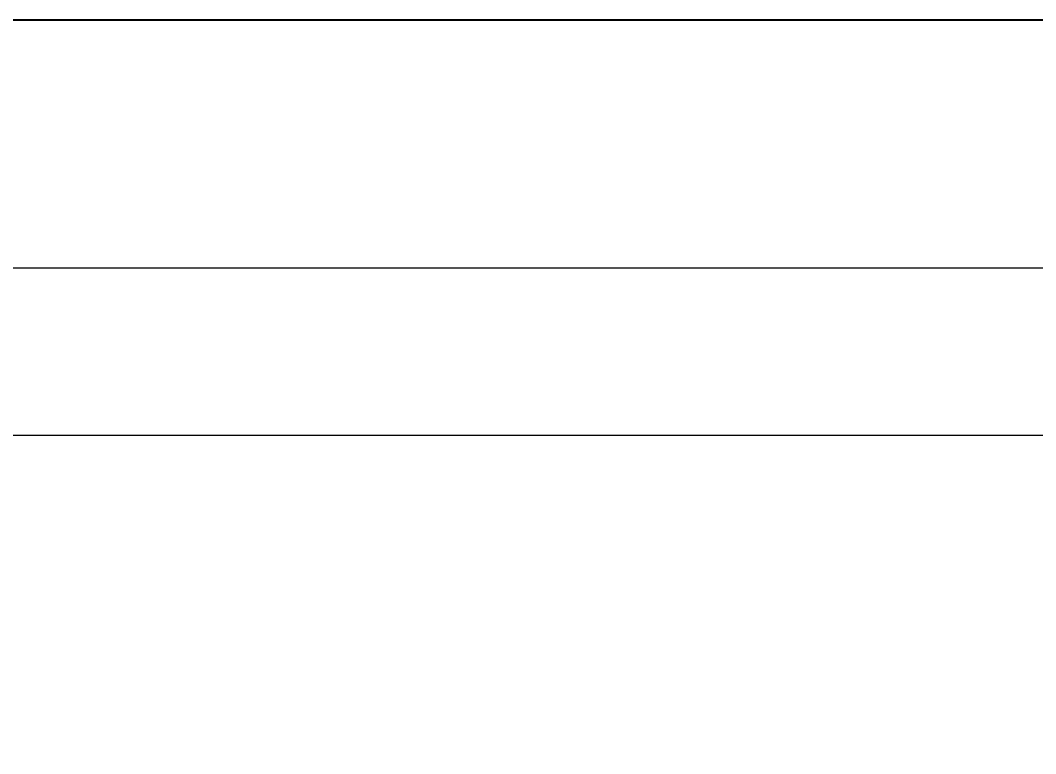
# Model space of a CAD drawing. Header units: millimetres. Extents: x -46397 to 283259, y -8690 to 23983.
# Drawn here: x 252402 to 253285, y 1927 to 2565 of the extents above; entities that cross this region are included whole.
import ezdxf

# ---------------------------------------------------------------- set-up
doc = ezdxf.new("R2010")
doc.units = ezdxf.units.MM
doc.layers.get('Defpoints').update_dxf_attribs({"lineweight": 0})
doc.layers.add('Dtext', color=255, linetype='Continuous', lineweight=20)
doc.layers.add('PHANTOM 2', color=8, linetype='Continuous', lineweight=0)
doc.styles.add('Chu va so', font='arial.ttf')
doc.styles.add('GHI CHÚ 1', font='isocp_IV25.ttf', dxfattribs={"width": 0.8})
doc.styles.add('TCVN', font='arial.ttf')
doc.dimstyles.new('1-30SCALE', dxfattribs={"dimtxt": 75, "dimasz": 75, "dimexe": 37.5, "dimexo": 30, "dimgap": 30, "dimtad": 1, "dimtoh": 1, "dimdec": 0, "dimdsep": 46, "dimtxsty": 'GHI CHÚ 1', "dimcen": 0.09, "dimclrd": 256, "dimclre": 256, "dimclrt": 2, "dimadec": 0, "dimazin": 0, "dimtfac": 1, "dimtdec": 0, "dimtofl": 0, "dimtmove": 0, "dimatfit": 3, "dimfxl": 1, "dimlwd": 0, "dimlwe": 0, "dimarcsym": 0})

# ---------------------------------------------------------------- blocks, each defined once
blk = doc.blocks.new('*D1322')
at = {"layer": 'Defpoints', "color": 0, "transparency": 16777216}
for p in [(256511.11, 2349.87), (251551.11, 1926.9, -1.5), (256511.11, 1926.9, -1.5)]:
    blk.add_point(p, dxfattribs=at)
at = {"layer": 'PHANTOM 2', "linetype": 'Continuous', "lineweight": 0, "transparency": 16777216}
for p, q in [((251551.11, 1946.9), (251551.11, 2369.87)), ((256511.11, 1946.9), (256511.11, 2369.87)), ((251596.11, 2349.87), (256466.11, 2349.87))]:
    blk.add_line(p, q, dxfattribs=at)
at = {"layer": 'PHANTOM 2', "transparency": 16777216}
for points in [[(251596.11, 2357.37), (251596.11, 2342.37), (251551.11, 2349.87)], [(256466.11, 2357.37), (256466.11, 2342.37), (256511.11, 2349.87)]]:
    blk.add_solid(points, dxfattribs=at)
at = {"layer": 'PHANTOM 2', "color": 2, "transparency": 16777216, "insert": (254031.11, 2396.04), "char_height": 50, "attachment_point": 5, "style": 'GHI CHÚ 1'}
blk.add_mtext('4960', dxfattribs=at)
blk = doc.blocks.new('*D1325')
at = {"layer": 'Defpoints', "color": 0, "transparency": 16777216}
for p in [(256361.11, 2204.31), (251711.11, 1912.08, -1.5), (256361.11, 1872.05, -1.5)]:
    blk.add_point(p, dxfattribs=at)
at = {"layer": 'PHANTOM 2', "linetype": 'Continuous', "lineweight": 0, "transparency": 16777216}
for p, q in [((251711.11, 1932.08), (251711.11, 2224.31)), ((256361.11, 1892.05), (256361.11, 2224.31)), ((251756.11, 2204.31), (256316.11, 2204.31))]:
    blk.add_line(p, q, dxfattribs=at)
at = {"layer": 'PHANTOM 2', "transparency": 16777216}
for points in [[(251756.11, 2211.81), (251756.11, 2196.81), (251711.11, 2204.31)], [(256316.11, 2211.81), (256316.11, 2196.81), (256361.11, 2204.31)]]:
    blk.add_solid(points, dxfattribs=at)
at = {"layer": 'PHANTOM 2', "color": 2, "transparency": 16777216, "insert": (254036.11, 2250.44), "char_height": 50, "attachment_point": 5, "style": 'GHI CHÚ 1'}
blk.add_mtext('P150x31=4650', dxfattribs=at)
blk = doc.blocks.new('*U1838')
at = {"lineweight": 25}
for points in [[(0, 0), (8137.12, 0), (8137.12, 5330.24), (0, 5330.24)], [(0, 0), (6152.45, 0), (6152.45, 5330.24), (0, 5330.24)]]:
    blk.add_lwpolyline(points, close=True, dxfattribs=at)
at = {"layer": 'Dtext', "ltscale": 0.1}
for tag, p, height, style in [('REV_3', (6204.88, 2002.05), 35.44, 'TCVN'), ('FOR_APPROVAL3', (6559.32, 1999.55, -0.32), 42.53, 'TCVN'), ('FOR_APPROVAL2', (6559.32, 1867.24, -0.32), 42.53, 'TCVN'), ('REV_2', (6204.88, 1869.74), 35.44, 'TCVN'), ('REV_1', (6204.88, 1737.43), 35.44, 'TCVN'), ('FOR_APPROVAL1', (6559.32, 1734.93, -0.31), 42.53, 'TCVN'), ('NGUOI_VE', (6936.92, 1603.22, -0.3), 42.53, 'TCVN'), ('NGUOI_KIEM_2', (7312.74, 1603.22, -0.35), 42.53, 'TCVN'), ('NGUOI_DUYET', (7766.71, 1603.22, -0.35), 42.53, 'TCVN'), ('REV_0', (6204.88, 1605.11), 35.44, 'TCVN'), ('1.1_A4', (7789.48, 80.71, -0.33), 42.53, 'Chu va so'), ('A4_A4', (7931, 80.71, -0.33), 42.53, 'Chu va so'), ('REV.', (8047.53, 80.71, -0.33), 42.53, 'Chu va so')]:
    blk.add_attdef(tag, p, '', height=height, dxfattribs=dict(at, style=style))
for tag, p, height, style, width in [('NGAY_REV03', (6294.7, 1999.55, -0.32), 36.86, 'TCVN', 0.95), ('NGAY_REV02', (6294.7, 1867.24, -0.32), 36.86, 'TCVN', 0.95), ('NGAY_REV01', (6294.7, 1734.93, -0.32), 36.86, 'TCVN', 0.95), ('NGAY_REV0', (6294.7, 1602.62, -0.35), 36.86, 'TCVN', 0.95), ('DWD.NO', (6291.4, 34.5, -0.33), 56.7, 'Chu va so', 0.85)]:
    blk.add_attdef(tag, p, '', height=height, dxfattribs=dict(at, style=style, width=width))
at = {"layer": 'Dtext', "lineweight": 25, "ltscale": 0.1, "style": 'Chu va so'}
for tag, p, height in [('PROJECT_CODE', (6701.24, 666.28), 85.06), ('TITLE1', (6332.88, 508.12, -0.33), 56.7), ('TITLE2', (6332.88, 374.77, -0.33), 56.7), ('TITLE3', (6332.88, 242.46, -0.33), 56.7)]:
    blk.add_attdef(tag, p, '', height=height, dxfattribs=at)

msp = doc.modelspace()

# ---------------------------------------------------------------- dimensions: what is measured, and where the dimension line sits
at = {"layer": 'PHANTOM 2'}
dim = msp.add_aligned_dim(p1=(251551.11, 1926.9, -1.5), p2=(256511.11, 1926.9, -1.5), distance=422.97, dimstyle='1-30SCALE', override={"dimtxt": 50, "dimasz": 45, "dimexe": 20, "dimexo": 20, "dimgap": 20, "dimtmove": 1}, dxfattribs=at)
dim.commit()
dim.dimension.update_dxf_attribs({"geometry": '*D1322', "text_midpoint": (254031.11, 2396.04)})
dim = msp.add_linear_dim(base=(256361.11, 2204.31), p1=(251711.11, 1912.08, -1.5), p2=(256361.11, 1872.05, -1.5), text='P150x31=<>', dimstyle='1-30SCALE', override={"dimtxt": 50, "dimasz": 45, "dimexe": 20, "dimexo": 20, "dimgap": 20, "dimpost": '', "dimtmove": 1}, dxfattribs=at)
dim.commit()
dim.dimension.update_dxf_attribs({"geometry": '*D1325', "text_midpoint": (254036.11, 2250.44)})

# ---------------------------------------------------------------- next in the draw order: block references
at = {"xscale": 0.9084576280678549, "yscale": 0.9084576280678549, "zscale": 0.9084576280678549}
msp.add_blockref('*U1838', (251235.85, -2276.94), dxfattribs=at)

doc.saveas('drawing.dxf')
